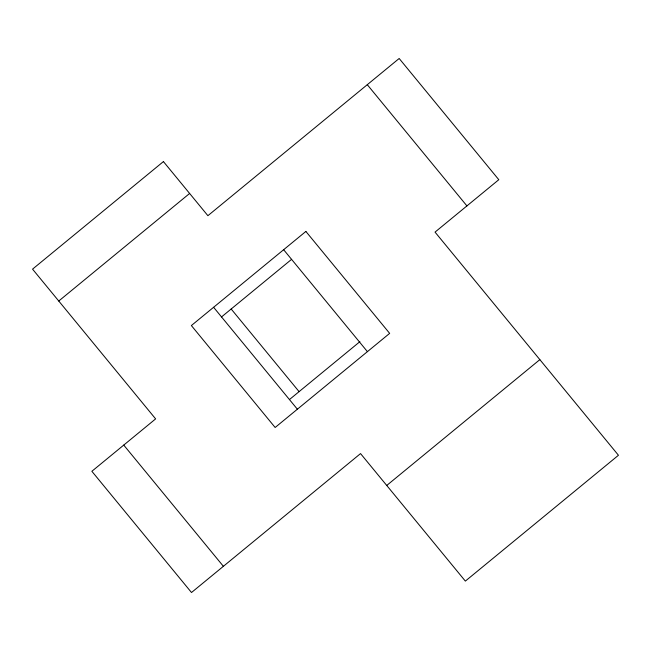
<?xml version="1.0" encoding="UTF-8"?>
<svg xmlns="http://www.w3.org/2000/svg" width="651" height="651" viewBox="0 0 651 651"><rect width="100%" height="100%" fill="white"/><g stroke="black" fill="none" stroke-linecap="round" stroke-linejoin="round"><path stroke-width="0.98" d="M58.753 301.022L189.62 193.461M221.527 316.931L291.575 259.358M289.443 399.568L359.897 341.661M386.743 485.459L539.85 359.629M367.286 84.687L466.922 205.911M283.649 249.715L367.424 351.646M231.178 309.005L299.094 391.642M213.601 307.288L297.377 409.219M123.747 445.089L223.383 566.313M163.425 161.578L32.55 269.14L155.63 418.886L91.864 471.291L191.5 592.516L360.54 453.584L465.351 581.099L618.45 455.261L435.039 232.114L498.804 179.709L399.169 58.484L207.897 215.693L163.425 161.578M305.88 231.439L191.37 325.557L275.145 427.487L389.656 333.369L305.88 231.439"/></g></svg>
